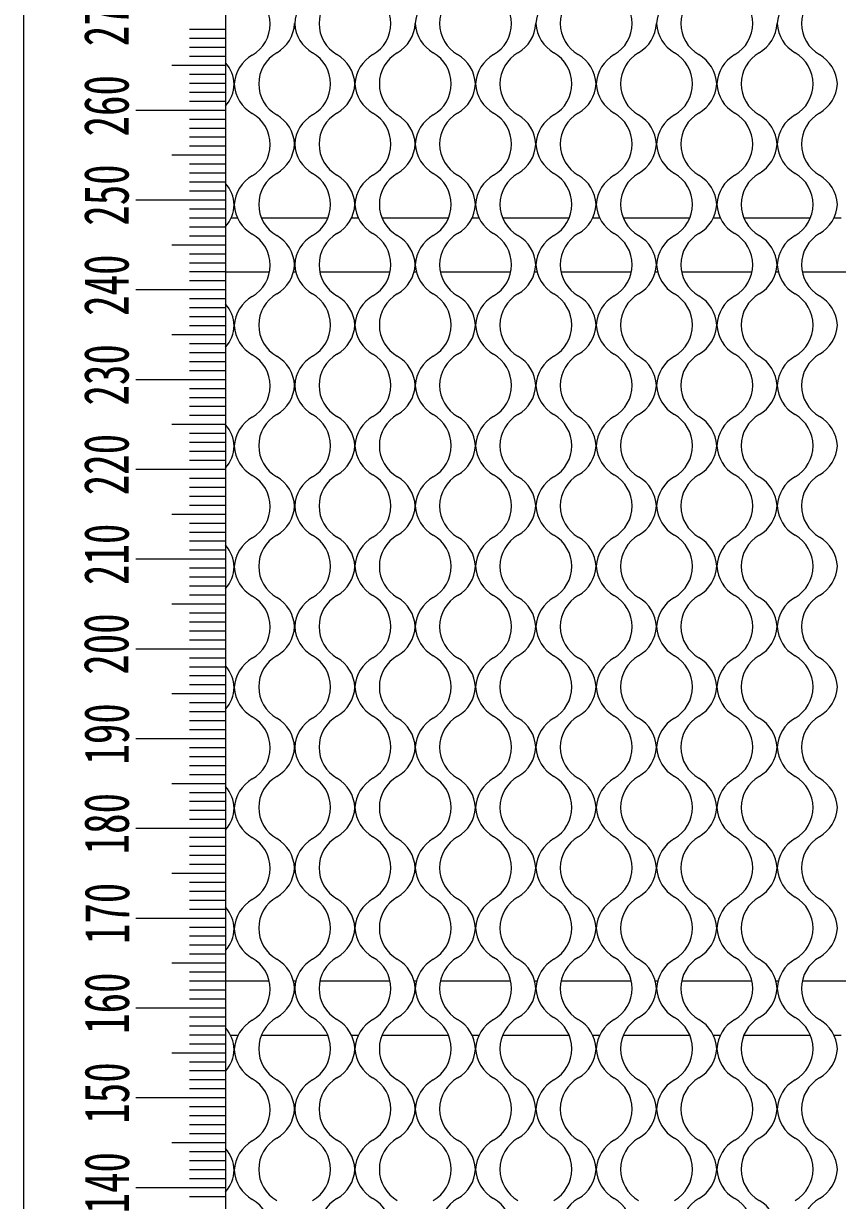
# Model space of a CAD drawing. Header units: millimetres. Extents: x 8 to 1476, y 6 to 1043.
# Drawn here: x 311 to 401.6, y 507.3 to 638.4 of the extents above; entities that cross this region are included whole.
import ezdxf

# ---------------------------------------------------------------- set-up
doc = ezdxf.new("R2010")
doc.units = ezdxf.units.MM
doc.header["$LTSCALE"] = 5
doc.layers.add('SLD-0', color=179, linetype='Continuous')
doc.styles.add('SLDTEXTSTYLE0', font='', dxfattribs={"width": 0.67})
doc.styles.get('SLDTEXTSTYLE0').set_extended_font_data('宋体')

# ---------------------------------------------------------------- blocks, each defined once
blk = doc.blocks.new('块1')
at = {"layer": 'SLD-0', "char_height": 7.5, "attachment_point": 1, "style": 'SLDTEXTSTYLE0'}
for s, insert in [('140', (207.23, 8.02)), ('150', (222.23, 8.02)), ('160', (237.23, 8.02)), ('170', (252.23, 8)), ('180', (267.23, 8.06)), ('190', (282.22, 8.06)), ('200', (297.24, 8.13)), ('210', (312.23, 8.07)), ('220', (327.23, 8.09)), ('230', (342.22, 8.09)), ('240', (357.2, 8.09)), ('250', (372.26, 8.09)), ('260', (387.18, 8.09)), ('270', (402.26, 8.09))]:
    blk.add_mtext(s, dxfattribs=dict(at, insert=insert))

msp = doc.modelspace()

# ---------------------------------------------------------------- linework, layer by layer
at = {"color": 7, "linetype": 'Continuous', "lineweight": 15}
for p, q in [((310.956, 796.269), (310.956, 346.269)), ((333.456, 773.769), (333.456, 368.769)), ((334.795, 616.769), (334.057, 616.769)), ((344.833, 616.769), (337.464, 616.769)), ((348.261, 616.769), (347.471, 616.769)), ((358.268, 616.769), (350.899, 616.769)), ((361.696, 616.769), (360.906, 616.769)), ((371.703, 616.769), (364.334, 616.769)), ((375.131, 616.769), (374.341, 616.769)), ((385.138, 616.769), (377.769, 616.769)), ((388.566, 616.769), (387.776, 616.769)), ((398.573, 616.769), (391.204, 616.769)), ((402.001, 616.769), (401.211, 616.769)), ((333.456, 610.769), (338.355, 610.769)), ((341.025, 610.769), (341.272, 610.769)), ((343.948, 610.769), (351.784, 610.769)), ((354.46, 610.769), (354.707, 610.769)), ((357.383, 610.769), (365.219, 610.769)), ((367.895, 610.769), (368.142, 610.769)), ((370.818, 610.769), (378.654, 610.769)), ((381.33, 610.769), (381.577, 610.769)), ((384.253, 610.769), (392.089, 610.769)), ((394.765, 610.769), (395.012, 610.769)), ((397.688, 610.769), (405.524, 610.769)), ((338.326, 531.769), (333.456, 531.769)), ((341.272, 531.769), (341.025, 531.769)), ((351.784, 531.769), (343.948, 531.769)), ((354.707, 531.769), (354.46, 531.769)), ((365.219, 531.769), (357.383, 531.769)), ((368.142, 531.769), (367.895, 531.769)), ((378.654, 531.769), (370.818, 531.769)), ((381.577, 531.769), (381.33, 531.769)), ((392.089, 531.769), (384.253, 531.769)), ((395.012, 531.769), (394.765, 531.769)), ((405.524, 531.769), (397.688, 531.769)), ((333.989, 525.769), (334.863, 525.769)), ((337.464, 525.769), (344.833, 525.769)), ((347.471, 525.769), (348.261, 525.769)), ((350.899, 525.769), (358.268, 525.769)), ((360.906, 525.769), (361.696, 525.769)), ((364.334, 525.769), (371.703, 525.769)), ((374.341, 525.769), (375.131, 525.769)), ((377.769, 525.769), (385.138, 525.769)), ((387.776, 525.769), (388.566, 525.769)), ((391.204, 525.769), (398.573, 525.769)), ((401.211, 525.769), (402.001, 525.769))]:
    msp.add_line(p, q, dxfattribs=at)
for centre, start, end in [((334.426, 638.399), 300, 60), ((345.149, 638.233), 120, 176.98071), ((347.866, 638.444), 120, 240), ((347.866, 638.444), 300, 60), ((358.584, 638.233), 120, 176.98071), ((361.301, 638.444), 120, 240), ((361.301, 638.444), 300, 60), ((372.019, 638.233), 120, 176.98071), ((374.736, 638.444), 120, 240), ((374.736, 638.444), 300, 60), ((385.454, 638.233), 120, 176.98071), ((388.171, 638.444), 120, 240), ((388.171, 638.444), 300, 60), ((398.889, 638.233), 120, 176.98071), ((401.606, 638.444), 120, 240), ((337.149, 638.655), 300, 356.98071), ((345.149, 638.655), 183.01929, 240), ((350.584, 638.655), 300, 356.98071), ((358.584, 638.655), 183.01929, 240), ((364.019, 638.655), 300, 356.98071), ((372.019, 638.655), 183.01929, 240), ((377.454, 638.655), 300, 356.98071), ((385.454, 638.655), 183.01929, 240), ((390.889, 638.655), 300, 356.98071), ((398.889, 638.655), 183.01929, 240), ((338.426, 631.471), 120, 177.01636), ((341.149, 631.726), 120, 240), ((341.149, 631.726), 300, 60), ((343.866, 631.516), 3.01929, 60), ((351.866, 631.516), 120, 176.98071), ((354.584, 631.726), 120, 240), ((354.584, 631.726), 300, 60), ((357.301, 631.516), 3.01929, 60), ((365.301, 631.516), 120, 176.98071), ((368.019, 631.726), 120, 240), ((368.019, 631.726), 300, 60), ((370.736, 631.516), 3.01929, 60), ((378.736, 631.516), 120, 176.98071), ((381.454, 631.726), 120, 240), ((381.454, 631.726), 300, 60), ((384.171, 631.516), 3.01929, 60), ((392.171, 631.516), 120, 176.98071), ((394.889, 631.726), 120, 240), ((394.889, 631.726), 300, 60), ((397.606, 631.516), 3.01929, 60), ((330.426, 631.471), 2.98364, 40.74684), ((330.426, 631.887), 319.25316, 357.01636), ((338.426, 631.887), 182.98364, 240), ((343.866, 631.937), 300, 356.98071), ((351.866, 631.937), 183.01929, 240), ((357.301, 631.937), 300, 356.98071), ((365.301, 631.937), 183.01929, 240), ((370.736, 631.937), 300, 356.98071), ((378.736, 631.937), 183.01929, 240), ((384.171, 631.937), 300, 356.98071), ((392.171, 631.937), 183.01929, 240), ((397.606, 631.937), 300, 356.98071), ((334.426, 624.959), 300, 60), ((337.149, 624.798), 3.01929, 60), ((345.149, 624.798), 120, 176.98071), ((347.866, 625.009), 120, 240), ((347.866, 625.009), 300, 60), ((350.584, 624.798), 3.01929, 60), ((358.584, 624.798), 120, 176.98071), ((361.301, 625.009), 120, 240), ((361.301, 625.009), 300, 60), ((364.019, 624.798), 3.01929, 60), ((372.019, 624.798), 120, 176.98071), ((374.736, 625.009), 120, 240), ((374.736, 625.009), 300, 60), ((377.454, 624.798), 3.01929, 60), ((385.454, 624.798), 120, 176.98071), ((388.171, 625.009), 120, 240), ((388.171, 625.009), 300, 60), ((390.889, 624.798), 3.01929, 60), ((398.889, 624.798), 120, 176.98071), ((401.606, 625.009), 120, 240), ((337.149, 625.22), 300, 356.98071), ((345.149, 625.22), 183.01929, 240), ((350.584, 625.22), 300, 356.98071), ((358.584, 625.22), 183.01929, 240), ((364.019, 625.22), 300, 356.98071), ((372.019, 625.22), 183.01929, 240), ((377.454, 625.22), 300, 356.98071), ((385.454, 625.22), 183.01929, 240), ((390.889, 625.22), 300, 356.98071), ((398.889, 625.22), 183.01929, 240), ((338.426, 618.031), 120, 177.01636), ((341.149, 618.291), 120, 240), ((341.149, 618.291), 300, 60), ((343.866, 618.081), 3.01929, 60), ((351.866, 618.081), 120, 176.98071), ((354.584, 618.291), 120, 240), ((354.584, 618.291), 300, 60), ((357.301, 618.081), 3.01929, 60), ((365.301, 618.081), 120, 176.98071), ((368.019, 618.291), 120, 240), ((368.019, 618.291), 300, 60), ((370.736, 618.081), 3.01929, 60), ((378.736, 618.081), 120, 176.98071), ((381.454, 618.291), 120, 240), ((381.454, 618.291), 300, 60), ((384.171, 618.081), 3.01929, 60), ((392.171, 618.081), 120, 176.98071), ((394.889, 618.291), 120, 240), ((394.889, 618.291), 300, 60), ((397.606, 618.081), 3.01929, 60), ((330.426, 618.031), 2.98364, 40.74684), ((330.426, 618.447), 319.25316, 357.01636), ((338.426, 618.447), 182.98364, 240), ((343.866, 618.502), 300, 356.98071), ((351.866, 618.502), 183.01929, 240), ((357.301, 618.502), 300, 356.98071), ((365.301, 618.502), 183.01929, 240), ((370.736, 618.502), 300, 356.98071), ((378.736, 618.502), 183.01929, 240), ((384.171, 618.502), 300, 356.98071), ((392.171, 618.502), 183.01929, 240), ((397.606, 618.502), 300, 356.98071), ((334.426, 611.519), 300, 60), ((347.866, 611.574), 120, 240), ((347.866, 611.574), 300, 60), ((361.301, 611.574), 120, 240), ((361.301, 611.574), 300, 60), ((374.736, 611.574), 120, 240), ((374.736, 611.574), 300, 60), ((388.171, 611.574), 120, 240), ((388.171, 611.574), 300, 60), ((401.606, 611.574), 120, 240), ((337.149, 611.363), 3.01929, 60), ((345.149, 611.363), 120, 176.98071), ((350.584, 611.363), 3.01929, 60), ((358.584, 611.363), 120, 176.98071), ((364.019, 611.363), 3.01929, 60), ((372.019, 611.363), 120, 176.98071), ((377.454, 611.363), 3.01929, 60), ((385.454, 611.363), 120, 176.98071), ((390.889, 611.363), 3.01929, 60), ((398.889, 611.363), 120, 176.98071), ((337.149, 611.785), 300, 356.98071), ((345.149, 611.785), 183.01929, 240), ((350.584, 611.785), 300, 356.98071), ((358.584, 611.785), 183.01929, 240), ((364.019, 611.785), 300, 356.98071), ((372.019, 611.785), 183.01929, 240), ((377.454, 611.785), 300, 356.98071), ((385.454, 611.785), 183.01929, 240), ((390.889, 611.785), 300, 356.98071), ((398.889, 611.785), 183.01929, 240), ((341.149, 604.856), 120, 240), ((341.149, 604.856), 300, 60), ((354.584, 604.856), 120, 240), ((354.584, 604.856), 300, 60), ((368.019, 604.856), 120, 240), ((368.019, 604.856), 300, 60), ((381.454, 604.856), 120, 240), ((381.454, 604.856), 300, 60), ((394.889, 604.856), 120, 240), ((394.889, 604.856), 300, 60), ((330.426, 604.591), 2.98364, 40.74684), ((338.426, 604.591), 120, 177.01636), ((343.866, 604.646), 3.01929, 60), ((351.866, 604.646), 120, 176.98071), ((357.301, 604.646), 3.01929, 60), ((365.301, 604.646), 120, 176.98071), ((370.736, 604.646), 3.01929, 60), ((378.736, 604.646), 120, 176.98071), ((384.171, 604.646), 3.01929, 60), ((392.171, 604.646), 120, 176.98071), ((397.606, 604.646), 3.01929, 60), ((330.426, 605.007), 319.25316, 357.01636), ((338.426, 605.007), 182.98364, 240), ((343.866, 605.067), 300, 356.98071), ((351.866, 605.067), 183.01929, 240), ((357.301, 605.067), 300, 356.98071), ((365.301, 605.067), 183.01929, 240), ((370.736, 605.067), 300, 356.98071), ((378.736, 605.067), 183.01929, 240), ((384.171, 605.067), 300, 356.98071), ((392.171, 605.067), 183.01929, 240), ((397.606, 605.067), 300, 356.98071), ((334.426, 598.079), 300, 60), ((337.149, 597.928), 3.01929, 60), ((345.149, 597.928), 120, 176.98071), ((347.866, 598.139), 120, 240), ((347.866, 598.139), 300, 60), ((350.584, 597.928), 3.01929, 60), ((358.584, 597.928), 120, 176.98071), ((361.301, 598.139), 120, 240), ((361.301, 598.139), 300, 60), ((364.019, 597.928), 3.01929, 60), ((372.019, 597.928), 120, 176.98071), ((374.736, 598.139), 120, 240), ((374.736, 598.139), 300, 60), ((377.454, 597.928), 3.01929, 60), ((385.454, 597.928), 120, 176.98071), ((388.171, 598.139), 120, 240), ((388.171, 598.139), 300, 60), ((390.889, 597.928), 3.01929, 60), ((398.889, 597.928), 120, 176.98071), ((401.606, 598.139), 120, 240), ((337.149, 598.35), 300, 356.98071), ((345.149, 598.35), 183.01929, 240), ((350.584, 598.35), 300, 356.98071), ((358.584, 598.35), 183.01929, 240), ((364.019, 598.35), 300, 356.98071), ((372.019, 598.35), 183.01929, 240), ((377.454, 598.35), 300, 356.98071), ((385.454, 598.35), 183.01929, 240), ((390.889, 598.35), 300, 356.98071), ((398.889, 598.35), 183.01929, 240), ((338.426, 591.151), 120, 177.01636), ((341.149, 591.421), 120, 240), ((341.149, 591.421), 300, 60), ((343.866, 591.211), 3.01929, 60), ((351.866, 591.211), 120, 176.98071), ((354.584, 591.421), 120, 240), ((354.584, 591.421), 300, 60), ((357.301, 591.211), 3.01929, 60), ((365.301, 591.211), 120, 176.98071), ((368.019, 591.421), 120, 240), ((368.019, 591.421), 300, 60), ((370.736, 591.211), 3.01929, 60), ((378.736, 591.211), 120, 176.98071), ((381.454, 591.421), 120, 240), ((381.454, 591.421), 300, 60), ((384.171, 591.211), 3.01929, 60), ((392.171, 591.211), 120, 176.98071), ((394.889, 591.421), 120, 240), ((394.889, 591.421), 300, 60), ((397.606, 591.211), 3.01929, 60), ((330.426, 591.151), 2.98364, 40.74684), ((330.426, 591.567), 319.25316, 357.01636), ((338.426, 591.567), 182.98364, 240), ((343.866, 591.632), 300, 356.98071), ((351.866, 591.632), 183.01929, 240), ((357.301, 591.632), 300, 356.98071), ((365.301, 591.632), 183.01929, 240), ((370.736, 591.632), 300, 356.98071), ((378.736, 591.632), 183.01929, 240), ((384.171, 591.632), 300, 356.98071), ((392.171, 591.632), 183.01929, 240), ((397.606, 591.632), 300, 356.98071), ((334.426, 584.639), 300, 60), ((337.149, 584.493), 3.01929, 60), ((345.149, 584.493), 120, 176.98071), ((347.866, 584.704), 120, 240), ((347.866, 584.704), 300, 60), ((350.584, 584.493), 3.01929, 60), ((358.584, 584.493), 120, 176.98071), ((361.301, 584.704), 120, 240), ((361.301, 584.704), 300, 60), ((364.019, 584.493), 3.01929, 60), ((372.019, 584.493), 120, 176.98071), ((374.736, 584.704), 120, 240), ((374.736, 584.704), 300, 60), ((377.454, 584.493), 3.01929, 60), ((385.454, 584.493), 120, 176.98071), ((388.171, 584.704), 120, 240), ((388.171, 584.704), 300, 60), ((390.889, 584.493), 3.01929, 60), ((398.889, 584.493), 120, 176.98071), ((401.606, 584.704), 120, 240), ((337.149, 584.914), 300, 356.98071), ((345.149, 584.914), 183.01929, 240), ((350.584, 584.914), 300, 356.98071), ((358.584, 584.914), 183.01929, 240), ((364.019, 584.914), 300, 356.98071), ((372.019, 584.914), 183.01929, 240), ((377.454, 584.914), 300, 356.98071), ((385.454, 584.914), 183.01929, 240), ((390.889, 584.914), 300, 356.98071), ((398.889, 584.914), 183.01929, 240), ((338.426, 577.711), 120, 177.01636), ((341.149, 577.986), 120, 240), ((341.149, 577.986), 300, 60), ((343.866, 577.776), 3.01929, 60), ((351.866, 577.776), 120, 176.98071), ((354.584, 577.986), 120, 240), ((354.584, 577.986), 300, 60), ((357.301, 577.776), 3.01929, 60), ((365.301, 577.776), 120, 176.98071), ((368.019, 577.986), 120, 240), ((368.019, 577.986), 300, 60), ((370.736, 577.776), 3.01929, 60), ((378.736, 577.776), 120, 176.98071), ((381.454, 577.986), 120, 240), ((381.454, 577.986), 300, 60), ((384.171, 577.776), 3.01929, 60), ((392.171, 577.776), 120, 176.98071), ((394.889, 577.986), 120, 240), ((394.889, 577.986), 300, 60), ((397.606, 577.776), 3.01929, 60), ((330.426, 577.711), 2.98364, 40.74684), ((330.426, 578.127), 319.25316, 357.01636), ((338.426, 578.127), 182.98364, 240), ((343.866, 578.197), 300, 356.98071), ((351.866, 578.197), 183.01929, 240), ((357.301, 578.197), 300, 356.98071), ((365.301, 578.197), 183.01929, 240), ((370.736, 578.197), 300, 356.98071), ((378.736, 578.197), 183.01929, 240), ((384.171, 578.197), 300, 356.98071), ((392.171, 578.197), 183.01929, 240), ((397.606, 578.197), 300, 356.98071), ((334.426, 571.199), 300, 60), ((337.149, 571.058), 3.01929, 60), ((345.149, 571.058), 120, 176.98071), ((347.866, 571.269), 120, 240), ((347.866, 571.269), 300, 60), ((350.584, 571.058), 3.01929, 60), ((358.584, 571.058), 120, 176.98071), ((361.301, 571.269), 120, 240), ((361.301, 571.269), 300, 60), ((364.019, 571.058), 3.01929, 60), ((372.019, 571.058), 120, 176.98071), ((374.736, 571.269), 120, 240), ((374.736, 571.269), 300, 60), ((377.454, 571.058), 3.01929, 60), ((385.454, 571.058), 120, 176.98071), ((388.171, 571.269), 120, 240), ((388.171, 571.269), 300, 60), ((390.889, 571.058), 3.01929, 60), ((398.889, 571.058), 120, 176.98071), ((401.606, 571.269), 120, 240), ((337.149, 571.479), 300, 356.98071), ((345.149, 571.479), 183.01929, 240), ((350.584, 571.479), 300, 356.98071), ((358.584, 571.479), 183.01929, 240), ((364.019, 571.479), 300, 356.98071), ((372.019, 571.479), 183.01929, 240), ((377.454, 571.479), 300, 356.98071), ((385.454, 571.479), 183.01929, 240), ((390.889, 571.479), 300, 356.98071), ((398.889, 571.479), 183.01929, 240), ((338.426, 564.271), 120, 177.01636), ((341.149, 564.551), 120, 240), ((341.149, 564.551), 300, 60), ((343.866, 564.341), 3.01929, 60), ((351.866, 564.341), 120, 176.98071), ((354.584, 564.551), 120, 240), ((354.584, 564.551), 300, 60), ((357.301, 564.341), 3.01929, 60), ((365.301, 564.341), 120, 176.98071), ((368.019, 564.551), 120, 240), ((368.019, 564.551), 300, 60), ((370.736, 564.341), 3.01929, 60), ((378.736, 564.341), 120, 176.98071), ((381.454, 564.551), 120, 240), ((381.454, 564.551), 300, 60), ((384.171, 564.341), 3.01929, 60), ((392.171, 564.341), 120, 176.98071), ((394.889, 564.551), 120, 240), ((394.889, 564.551), 300, 60), ((397.606, 564.341), 3.01929, 60), ((330.426, 564.271), 2.98364, 40.74684), ((330.426, 564.687), 319.25316, 357.01636), ((338.426, 564.687), 182.98364, 240), ((343.866, 564.762), 300, 356.98071), ((351.866, 564.762), 183.01929, 240), ((357.301, 564.762), 300, 356.98071), ((365.301, 564.762), 183.01929, 240), ((370.736, 564.762), 300, 356.98071), ((378.736, 564.762), 183.01929, 240), ((384.171, 564.762), 300, 356.98071), ((392.171, 564.762), 183.01929, 240), ((397.606, 564.762), 300, 356.98071), ((334.426, 557.759), 300, 60), ((347.866, 557.834), 120, 240), ((347.866, 557.834), 300, 60), ((361.301, 557.834), 120, 240), ((361.301, 557.834), 300, 60), ((374.736, 557.834), 120, 240), ((374.736, 557.834), 300, 60), ((388.171, 557.834), 120, 240), ((388.171, 557.834), 300, 60), ((401.606, 557.834), 120, 240), ((337.149, 557.623), 3.01929, 60), ((345.149, 557.623), 120, 176.98071), ((350.584, 557.623), 3.01929, 60), ((358.584, 557.623), 120, 176.98071), ((364.019, 557.623), 3.01929, 60), ((372.019, 557.623), 120, 176.98071), ((377.454, 557.623), 3.01929, 60), ((385.454, 557.623), 120, 176.98071), ((390.889, 557.623), 3.01929, 60), ((398.889, 557.623), 120, 176.98071), ((337.149, 558.044), 300, 356.98071), ((345.149, 558.044), 183.01929, 240), ((350.584, 558.044), 300, 356.98071), ((358.584, 558.044), 183.01929, 240), ((364.019, 558.044), 300, 356.98071), ((372.019, 558.044), 183.01929, 240), ((377.454, 558.044), 300, 356.98071), ((385.454, 558.044), 183.01929, 240), ((390.889, 558.044), 300, 356.98071), ((398.889, 558.044), 183.01929, 240), ((341.149, 551.116), 120, 240), ((341.149, 551.116), 300, 60), ((354.584, 551.116), 120, 240), ((354.584, 551.116), 300, 60), ((368.019, 551.116), 120, 240), ((368.019, 551.116), 300, 60), ((381.454, 551.116), 120, 240), ((381.454, 551.116), 300, 60), ((394.889, 551.116), 120, 240), ((394.889, 551.116), 300, 60), ((330.426, 550.831), 2.98364, 40.74684), ((338.426, 550.831), 120, 177.01636), ((343.866, 550.906), 3.01929, 60), ((351.866, 550.906), 120, 176.98071), ((357.301, 550.906), 3.01929, 60), ((365.301, 550.906), 120, 176.98071), ((370.736, 550.906), 3.01929, 60), ((378.736, 550.906), 120, 176.98071), ((384.171, 550.906), 3.01929, 60), ((392.171, 550.906), 120, 176.98071), ((397.606, 550.906), 3.01929, 60), ((330.426, 551.247), 319.25316, 357.01636), ((338.426, 551.247), 182.98364, 240), ((343.866, 551.327), 300, 356.98071), ((351.866, 551.327), 183.01929, 240), ((357.301, 551.327), 300, 356.98071), ((365.301, 551.327), 183.01929, 240), ((370.736, 551.327), 300, 356.98071), ((378.736, 551.327), 183.01929, 240), ((384.171, 551.327), 300, 356.98071), ((392.171, 551.327), 183.01929, 240), ((397.606, 551.327), 300, 356.98071), ((334.426, 544.319), 300, 60), ((337.149, 544.188), 3.01929, 60), ((345.149, 544.188), 120, 176.98071), ((347.866, 544.399), 120, 240), ((347.866, 544.399), 300, 60), ((350.584, 544.188), 3.01929, 60), ((358.584, 544.188), 120, 176.98071), ((361.301, 544.399), 120, 240), ((361.301, 544.399), 300, 60), ((364.019, 544.188), 3.01929, 60), ((372.019, 544.188), 120, 176.98071), ((374.736, 544.399), 120, 240), ((374.736, 544.399), 300, 60), ((377.454, 544.188), 3.01929, 60), ((385.454, 544.188), 120, 176.98071), ((388.171, 544.399), 120, 240), ((388.171, 544.399), 300, 60), ((390.889, 544.188), 3.01929, 60), ((398.889, 544.188), 120, 176.98071), ((401.606, 544.399), 120, 240), ((337.149, 544.609), 300, 356.98071), ((345.149, 544.609), 183.01929, 240), ((350.584, 544.609), 300, 356.98071), ((358.584, 544.609), 183.01929, 240), ((364.019, 544.609), 300, 356.98071), ((372.019, 544.609), 183.01929, 240), ((377.454, 544.609), 300, 356.98071), ((385.454, 544.609), 183.01929, 240), ((390.889, 544.609), 300, 356.98071), ((398.889, 544.609), 183.01929, 240), ((338.426, 537.391), 120, 177.01636), ((341.149, 537.681), 120, 240), ((341.149, 537.681), 300, 60), ((343.866, 537.471), 3.01929, 60), ((351.866, 537.471), 120, 176.98071), ((354.584, 537.681), 120, 240), ((354.584, 537.681), 300, 60), ((357.301, 537.471), 3.01929, 60), ((365.301, 537.471), 120, 176.98071), ((368.019, 537.681), 120, 240), ((368.019, 537.681), 300, 60), ((370.736, 537.471), 3.01929, 60), ((378.736, 537.471), 120, 176.98071), ((381.454, 537.681), 120, 240), ((381.454, 537.681), 300, 60), ((384.171, 537.471), 3.01929, 60), ((392.171, 537.471), 120, 176.98071), ((394.889, 537.681), 120, 240), ((394.889, 537.681), 300, 60), ((397.606, 537.471), 3.01929, 60), ((330.426, 537.391), 2.98364, 40.74684), ((330.426, 537.807), 319.25316, 357.01636), ((338.426, 537.807), 182.98364, 240), ((343.866, 537.892), 300, 356.98071), ((351.866, 537.892), 183.01929, 240), ((357.301, 537.892), 300, 356.98071), ((365.301, 537.892), 183.01929, 240), ((370.736, 537.892), 300, 356.98071), ((378.736, 537.892), 183.01929, 240), ((384.171, 537.892), 300, 356.98071), ((392.171, 537.892), 183.01929, 240), ((397.606, 537.892), 300, 356.98071), ((334.426, 530.879), 300, 60), ((337.149, 530.753), 3.01929, 60), ((345.149, 530.753), 120, 176.98071), ((347.866, 530.964), 120, 240), ((347.866, 530.964), 300, 60), ((350.584, 530.753), 3.01929, 60), ((358.584, 530.753), 120, 176.98071), ((361.301, 530.964), 120, 240), ((361.301, 530.964), 300, 60), ((364.019, 530.753), 3.01929, 60), ((372.019, 530.753), 120, 176.98071), ((374.736, 530.964), 120, 240), ((374.736, 530.964), 300, 60), ((377.454, 530.753), 3.01929, 60), ((385.454, 530.753), 120, 176.98071), ((388.171, 530.964), 120, 240), ((388.171, 530.964), 300, 60), ((390.889, 530.753), 3.01929, 60), ((398.889, 530.753), 120, 176.98071), ((401.606, 530.964), 120, 240), ((337.149, 531.174), 300, 356.98071), ((345.149, 531.174), 183.01929, 240), ((350.584, 531.174), 300, 356.98071), ((358.584, 531.174), 183.01929, 240), ((364.019, 531.174), 300, 356.98071), ((372.019, 531.174), 183.01929, 240), ((377.454, 531.174), 300, 356.98071), ((385.454, 531.174), 183.01929, 240), ((390.889, 531.174), 300, 356.98071), ((398.889, 531.174), 183.01929, 240), ((338.426, 523.951), 120, 177.01636), ((341.149, 524.246), 120, 240), ((341.149, 524.246), 300, 60), ((343.866, 524.035), 3.01929, 60), ((351.866, 524.035), 120, 176.98071), ((354.584, 524.246), 120, 240), ((354.584, 524.246), 300, 60), ((357.301, 524.035), 3.01929, 60), ((365.301, 524.035), 120, 176.98071), ((368.019, 524.246), 120, 240), ((368.019, 524.246), 300, 60), ((370.736, 524.035), 3.01929, 60), ((378.736, 524.035), 120, 176.98071), ((381.454, 524.246), 120, 240), ((381.454, 524.246), 300, 60), ((384.171, 524.035), 3.01929, 60), ((392.171, 524.035), 120, 176.98071), ((394.889, 524.246), 120, 240), ((394.889, 524.246), 300, 60), ((397.606, 524.035), 3.01929, 60), ((330.426, 523.951), 2.98364, 40.74684), ((330.426, 524.367), 319.25316, 357.01636), ((338.426, 524.367), 182.98364, 240), ((343.866, 524.457), 300, 356.98071), ((351.866, 524.457), 183.01929, 240), ((357.301, 524.457), 300, 356.98071), ((365.301, 524.457), 183.01929, 240), ((370.736, 524.457), 300, 356.98071), ((378.736, 524.457), 183.01929, 240), ((384.171, 524.457), 300, 356.98071), ((392.171, 524.457), 183.01929, 240), ((397.606, 524.457), 300, 356.98071), ((334.426, 517.439), 300, 60), ((337.149, 517.318), 3.01929, 60), ((345.149, 517.318), 120, 176.98071), ((347.866, 517.529), 120, 240), ((347.866, 517.529), 300, 60), ((350.584, 517.318), 3.01929, 60), ((358.584, 517.318), 120, 176.98071), ((361.301, 517.529), 120, 240), ((361.301, 517.529), 300, 60), ((364.019, 517.318), 3.01929, 60), ((372.019, 517.318), 120, 176.98071), ((374.736, 517.529), 120, 240), ((374.736, 517.529), 300, 60), ((377.454, 517.318), 3.01929, 60), ((385.454, 517.318), 120, 176.98071), ((388.171, 517.529), 120, 240), ((388.171, 517.529), 300, 60), ((390.889, 517.318), 3.01929, 60), ((398.889, 517.318), 120, 176.98071), ((401.606, 517.529), 120, 240), ((337.149, 517.739), 300, 356.98071), ((345.149, 517.739), 183.01929, 240), ((350.584, 517.739), 300, 356.98071), ((358.584, 517.739), 183.01929, 240), ((364.019, 517.739), 300, 356.98071), ((372.019, 517.739), 183.01929, 240), ((377.454, 517.739), 300, 356.98071), ((385.454, 517.739), 183.01929, 240), ((390.889, 517.739), 300, 356.98071), ((398.889, 517.739), 183.01929, 240), ((338.426, 510.511), 120, 177.01636), ((341.149, 510.811), 120, 240), ((341.149, 510.811), 300, 60), ((343.866, 510.6), 3.01929, 60), ((351.866, 510.6), 120, 176.98071), ((354.584, 510.811), 120, 240), ((354.584, 510.811), 300, 60), ((357.301, 510.6), 3.01929, 60), ((365.301, 510.6), 120, 176.98071), ((368.019, 510.811), 120, 240), ((368.019, 510.811), 300, 60), ((370.736, 510.6), 3.01929, 60), ((378.736, 510.6), 120, 176.98071), ((381.454, 510.811), 120, 240), ((381.454, 510.811), 300, 60), ((384.171, 510.6), 3.01929, 60), ((392.171, 510.6), 120, 176.98071), ((394.889, 510.811), 120, 240), ((394.889, 510.811), 300, 60), ((397.606, 510.6), 3.01929, 60), ((330.426, 510.511), 2.98364, 40.74684), ((330.426, 510.927), 319.25316, 357.01636), ((338.426, 510.927), 182.98364, 240), ((343.866, 511.022), 300, 356.98071), ((351.866, 511.022), 183.01929, 240), ((357.301, 511.022), 300, 356.98071), ((365.301, 511.022), 183.01929, 240), ((370.736, 511.022), 300, 356.98071), ((378.736, 511.022), 183.01929, 240), ((384.171, 511.022), 300, 356.98071), ((392.171, 511.022), 183.01929, 240), ((397.606, 511.022), 300, 356.98071), ((334.426, 503.999), 300, 60), ((347.866, 504.094), 120, 240), ((347.866, 504.094), 300, 60), ((361.301, 504.094), 120, 240), ((361.301, 504.094), 300, 60), ((374.736, 504.094), 120, 240), ((374.736, 504.094), 300, 60), ((388.171, 504.094), 120, 240), ((388.171, 504.094), 300, 60), ((390.889, 503.883), 3.01929, 60), ((401.606, 504.094), 120, 240)]:
    msp.add_arc(centre, 4, start, end, dxfattribs=at)
at = {"layer": 'SLD-0', "color": 7, "lineweight": 0}
for p, q in [((333.456, 637.769), (329.456, 637.769)), ((333.456, 636.769), (329.456, 636.769)), ((333.456, 635.769), (329.456, 635.769)), ((333.456, 634.769), (329.456, 634.769)), ((333.456, 633.769), (327.456, 633.769)), ((333.456, 633.769), (328.456, 633.769)), ((333.456, 633.769), (329.456, 633.769)), ((333.456, 632.769), (329.456, 632.769)), ((333.456, 631.769), (329.456, 631.769)), ((333.456, 630.769), (329.456, 630.769)), ((333.456, 629.769), (329.456, 629.769)), ((333.456, 628.769), (323.456, 628.769)), ((333.456, 628.769), (329.456, 628.769)), ((333.456, 627.769), (329.456, 627.769)), ((333.456, 626.769), (329.456, 626.769)), ((333.456, 625.769), (329.456, 625.769)), ((333.456, 624.769), (329.456, 624.769)), ((333.456, 623.769), (327.456, 623.769)), ((333.456, 623.769), (328.456, 623.769)), ((333.456, 623.769), (329.456, 623.769)), ((333.456, 622.769), (329.456, 622.769)), ((333.456, 621.769), (329.456, 621.769)), ((333.456, 620.769), (329.456, 620.769)), ((333.456, 619.769), (329.456, 619.769)), ((333.456, 618.769), (323.456, 618.769)), ((333.456, 618.769), (329.456, 618.769)), ((333.456, 617.769), (329.456, 617.769)), ((333.456, 616.769), (329.456, 616.769)), ((333.456, 615.769), (329.456, 615.769)), ((333.456, 613.769), (327.456, 613.769)), ((333.456, 613.769), (328.456, 613.769)), ((333.456, 614.769), (329.456, 614.769)), ((333.456, 613.769), (329.456, 613.769)), ((333.456, 612.769), (329.456, 612.769)), ((333.456, 611.769), (329.456, 611.769)), ((333.456, 610.769), (329.456, 610.769)), ((333.456, 609.769), (329.456, 609.769)), ((333.456, 608.769), (323.456, 608.769)), ((333.456, 608.769), (329.456, 608.769)), ((333.456, 607.769), (329.456, 607.769)), ((333.456, 606.769), (329.456, 606.769)), ((333.456, 605.769), (329.456, 605.769)), ((333.456, 604.769), (329.456, 604.769)), ((333.456, 603.769), (327.456, 603.769)), ((333.456, 603.769), (328.456, 603.769)), ((333.456, 603.769), (329.456, 603.769)), ((333.456, 602.769), (329.456, 602.769)), ((333.456, 601.769), (329.456, 601.769)), ((333.456, 600.769), (329.456, 600.769)), ((333.456, 599.769), (329.456, 599.769)), ((333.456, 598.769), (323.456, 598.769)), ((333.456, 598.769), (329.456, 598.769)), ((333.456, 597.769), (329.456, 597.769)), ((333.456, 596.769), (329.456, 596.769)), ((333.456, 595.769), (329.456, 595.769)), ((333.456, 594.769), (329.456, 594.769)), ((333.456, 593.769), (327.456, 593.769)), ((333.456, 593.769), (328.456, 593.769)), ((333.456, 593.769), (329.456, 593.769)), ((333.456, 592.769), (329.456, 592.769)), ((333.456, 591.769), (329.456, 591.769)), ((333.456, 590.769), (329.456, 590.769)), ((333.456, 588.769), (323.456, 588.769)), ((333.456, 589.769), (329.456, 589.769)), ((333.456, 588.769), (329.456, 588.769)), ((333.456, 587.769), (329.456, 587.769)), ((333.456, 586.769), (329.456, 586.769)), ((333.456, 585.769), (329.456, 585.769)), ((333.456, 584.769), (329.456, 584.769)), ((333.456, 583.769), (327.456, 583.769)), ((333.456, 583.769), (328.456, 583.769)), ((333.456, 583.769), (329.456, 583.769)), ((333.456, 582.769), (329.456, 582.769)), ((333.456, 581.769), (329.456, 581.769)), ((333.456, 580.769), (329.456, 580.769)), ((333.456, 579.769), (329.456, 579.769)), ((333.456, 578.769), (323.456, 578.769)), ((333.456, 578.769), (329.456, 578.769)), ((333.456, 577.769), (329.456, 577.769)), ((333.456, 576.769), (329.456, 576.769)), ((333.456, 575.769), (329.456, 575.769)), ((333.456, 574.769), (329.456, 574.769)), ((333.456, 573.769), (327.456, 573.769)), ((333.456, 573.769), (328.456, 573.769)), ((333.456, 573.769), (329.456, 573.769)), ((333.456, 572.769), (329.456, 572.769)), ((333.456, 571.769), (329.456, 571.769)), ((333.456, 570.769), (329.456, 570.769)), ((333.456, 569.769), (329.456, 569.769)), ((333.456, 568.769), (323.456, 568.769)), ((333.456, 568.769), (329.456, 568.769)), ((333.456, 567.769), (329.456, 567.769)), ((333.456, 566.769), (329.456, 566.769)), ((333.456, 565.769), (329.456, 565.769)), ((333.456, 563.769), (327.456, 563.769)), ((333.456, 563.769), (328.456, 563.769)), ((333.456, 564.769), (329.456, 564.769)), ((333.456, 563.769), (329.456, 563.769)), ((333.456, 562.769), (329.456, 562.769)), ((333.456, 561.769), (329.456, 561.769)), ((333.456, 560.769), (329.456, 560.769)), ((333.456, 558.769), (323.456, 558.769)), ((333.456, 559.769), (329.456, 559.769)), ((333.456, 558.769), (329.456, 558.769)), ((333.456, 557.769), (329.456, 557.769)), ((333.456, 556.769), (329.456, 556.769)), ((333.456, 555.769), (329.456, 555.769)), ((333.456, 554.769), (329.456, 554.769)), ((333.456, 553.769), (327.456, 553.769)), ((333.456, 553.769), (328.456, 553.769)), ((333.456, 553.769), (329.456, 553.769)), ((333.456, 552.769), (329.456, 552.769)), ((333.456, 551.769), (329.456, 551.769)), ((333.456, 550.769), (329.456, 550.769)), ((333.456, 549.769), (329.456, 549.769)), ((333.456, 548.769), (323.456, 548.769)), ((333.456, 548.769), (329.456, 548.769)), ((333.456, 547.769), (329.456, 547.769)), ((333.456, 546.769), (329.456, 546.769)), ((333.456, 545.769), (329.456, 545.769)), ((333.456, 544.769), (329.456, 544.769)), ((333.456, 543.769), (327.456, 543.769)), ((333.456, 543.769), (328.456, 543.769)), ((333.456, 543.769), (329.456, 543.769)), ((333.456, 542.769), (329.456, 542.769)), ((333.456, 541.769), (329.456, 541.769)), ((333.456, 540.769), (329.456, 540.769)), ((333.456, 539.769), (329.456, 539.769)), ((333.456, 538.769), (323.456, 538.769)), ((333.456, 538.769), (329.456, 538.769)), ((333.456, 537.769), (329.456, 537.769)), ((333.456, 536.769), (329.456, 536.769)), ((333.456, 535.769), (329.456, 535.769)), ((333.456, 533.769), (327.456, 533.769)), ((333.456, 533.769), (328.456, 533.769)), ((333.456, 534.769), (329.456, 534.769)), ((333.456, 533.769), (329.456, 533.769)), ((333.456, 532.769), (329.456, 532.769)), ((333.456, 531.769), (329.456, 531.769)), ((333.456, 530.769), (329.456, 530.769)), ((333.456, 529.769), (329.456, 529.769)), ((333.456, 528.769), (323.456, 528.769)), ((333.456, 528.769), (329.456, 528.769)), ((333.456, 527.769), (329.456, 527.769)), ((333.456, 526.769), (329.456, 526.769)), ((333.456, 525.769), (329.456, 525.769)), ((333.456, 524.769), (329.456, 524.769)), ((333.456, 523.769), (327.456, 523.769)), ((333.456, 523.769), (328.456, 523.769)), ((333.456, 523.769), (329.456, 523.769)), ((333.456, 522.769), (329.456, 522.769)), ((333.456, 521.769), (329.456, 521.769)), ((333.456, 520.769), (329.456, 520.769)), ((333.456, 519.769), (329.456, 519.769)), ((333.456, 518.769), (323.456, 518.769)), ((333.456, 518.769), (329.456, 518.769)), ((333.456, 517.769), (329.456, 517.769)), ((333.456, 516.769), (329.456, 516.769)), ((333.456, 515.769), (329.456, 515.769)), ((333.456, 514.769), (329.456, 514.769)), ((333.456, 513.769), (327.456, 513.769)), ((333.456, 513.769), (328.456, 513.769)), ((333.456, 513.769), (329.456, 513.769)), ((333.456, 512.769), (329.456, 512.769)), ((333.456, 511.769), (329.456, 511.769)), ((333.456, 510.769), (329.456, 510.769)), ((333.456, 508.769), (323.456, 508.769)), ((333.456, 509.769), (329.456, 509.769)), ((333.456, 508.769), (329.456, 508.769)), ((333.456, 507.769), (329.456, 507.769))]:
    msp.add_line(p, q, dxfattribs=at)

# ---------------------------------------------------------------- block references
at = {"color": 7, "linetype": 'Continuous', "xscale": 0.6666666666666666, "yscale": 0.6666666666666666, "zscale": 0.6666666666666666, "rotation": 90.0000000000002}
msp.add_blockref('块1', (323.056, 367.748), dxfattribs=at)

doc.saveas('drawing.dxf')
